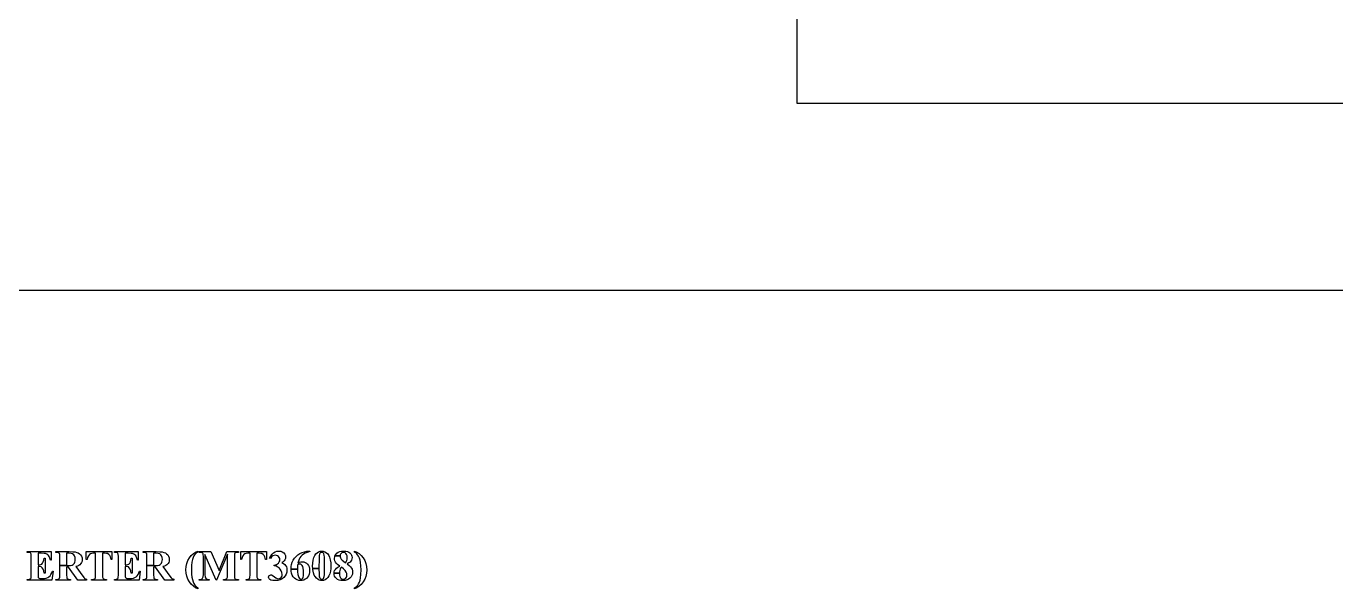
# Model space of a CAD drawing. Header units: inches. Extents: x 0.4 to 11.3, y -7.9 to -0.4.
# Drawn here: x 3.298 to 6.275, y -4.153 to -2.875 of the extents above; entities that cross this region are included whole.
import ezdxf

# ---------------------------------------------------------------- set-up
doc = ezdxf.new("R2010")
doc.units = ezdxf.units.IN
doc.header["$MEASUREMENT"] = 0
doc.layers.add('LIGHTBLUE', color=172, linetype='CONTINUOUS')
doc.layers.add('LIGHTGREEN', color=92, linetype='CONTINUOUS')

msp = doc.modelspace()

# ---------------------------------------------------------------- linework, layer by layer
at = {"layer": 'LIGHTBLUE', "linetype": 'CONTINUOUS'}
for p, q in [((1.7, -3.475), (9.85, -3.475)), ((3.3008, -4.0705), (3.3008, -4.0688)), ((3.3008, -4.0688), (3.355, -4.0688)), ((3.3029, -4.0705), (3.3008, -4.0705)), ((3.3058, -4.0708), (3.3029, -4.0705)), ((3.3079, -4.0718), (3.3058, -4.0708)), ((3.309, -4.073), (3.3079, -4.0718)), ((3.3096, -4.0745), (3.309, -4.073)), ((3.3099, -4.08), (3.3096, -4.0745)), ((3.3255, -4.0727), (3.3255, -4.0989)), ((3.3322, -4.0727), (3.3255, -4.0727)), ((3.3389, -4.0729), (3.3322, -4.0727)), ((3.3422, -4.0735), (3.3389, -4.0729)), ((3.3451, -4.0747), (3.3422, -4.0735)), ((3.3475, -4.0762), (3.3451, -4.0747)), ((3.3493, -4.078), (3.3475, -4.0762)), ((3.355, -4.0688), (3.355, -4.088)), ((3.3659, -4.0705), (3.3659, -4.0688)), ((3.3659, -4.0688), (3.396, -4.0688)), ((3.37, -4.0707), (3.3659, -4.0705)), ((3.372, -4.0713), (3.37, -4.0707)), ((3.3734, -4.0723), (3.372, -4.0713)), ((3.3743, -4.0734), (3.3734, -4.0723)), ((3.3747, -4.0753), (3.3743, -4.0734)), ((3.3749, -4.08), (3.3747, -4.0753)), ((3.3952, -4.0724), (3.3901, -4.0724)), ((3.3901, -4.0724), (3.3901, -4.1006)), ((3.4002, -4.0728), (3.3952, -4.0724)), ((3.396, -4.0688), (3.404, -4.0691)), ((3.4038, -4.0741), (3.4002, -4.0728)), ((3.4064, -4.0759), (3.4038, -4.0741)), ((3.404, -4.0691), (3.4095, -4.0696)), ((3.4082, -4.0785), (3.4064, -4.0759)), ((3.4095, -4.0696), (3.4133, -4.0705)), ((3.4133, -4.0705), (3.4167, -4.0719)), ((3.4167, -4.0719), (3.4196, -4.0738)), ((3.4196, -4.0738), (3.4221, -4.0765)), ((3.4221, -4.0765), (3.4241, -4.0795)), ((3.4349, -4.0866), (3.4349, -4.0688)), ((3.4349, -4.0688), (3.4932, -4.0688)), ((3.442, -4.0755), (3.4397, -4.0783)), ((3.4442, -4.074), (3.442, -4.0755)), ((3.4472, -4.073), (3.4442, -4.074)), ((3.4515, -4.0727), (3.4472, -4.073)), ((3.4562, -4.0727), (3.4515, -4.0727)), ((3.4562, -4.1224), (3.4562, -4.0727)), ((3.4766, -4.0727), (3.4718, -4.0727)), ((3.4718, -4.0727), (3.4718, -4.1224)), ((3.4808, -4.0729), (3.4766, -4.0727)), ((3.4829, -4.0735), (3.4808, -4.0729)), ((3.4859, -4.0754), (3.4829, -4.0735)), ((3.4881, -4.0778), (3.4859, -4.0754)), ((3.4932, -4.0688), (3.4932, -4.0866)), ((3.4987, -4.0705), (3.4987, -4.0688)), ((3.4987, -4.0688), (3.5529, -4.0688)), ((3.5008, -4.0705), (3.4987, -4.0705)), ((3.5037, -4.0708), (3.5008, -4.0705)), ((3.5058, -4.0718), (3.5037, -4.0708)), ((3.5069, -4.073), (3.5058, -4.0718)), ((3.5076, -4.0745), (3.5069, -4.073)), ((3.5078, -4.08), (3.5076, -4.0745)), ((3.5234, -4.0727), (3.5234, -4.0989)), ((3.5301, -4.0727), (3.5234, -4.0727)), ((3.5369, -4.0729), (3.5301, -4.0727)), ((3.5401, -4.0735), (3.5369, -4.0729)), ((3.543, -4.0747), (3.5401, -4.0735)), ((3.5454, -4.0762), (3.543, -4.0747)), ((3.5472, -4.078), (3.5454, -4.0762)), ((3.5529, -4.0688), (3.5529, -4.088)), ((3.5638, -4.0705), (3.5638, -4.0688)), ((3.5638, -4.0688), (3.594, -4.0688)), ((3.5679, -4.0707), (3.5638, -4.0705)), ((3.5699, -4.0713), (3.5679, -4.0707)), ((3.5713, -4.0723), (3.5699, -4.0713)), ((3.5722, -4.0734), (3.5713, -4.0723)), ((3.5726, -4.0753), (3.5722, -4.0734)), ((3.5728, -4.08), (3.5726, -4.0753)), ((3.5931, -4.0724), (3.588, -4.0724)), ((3.588, -4.0724), (3.588, -4.1006)), ((3.5982, -4.0728), (3.5931, -4.0724)), ((3.594, -4.0688), (3.6019, -4.0691)), ((3.6018, -4.0741), (3.5982, -4.0728)), ((3.6043, -4.0759), (3.6018, -4.0741)), ((3.6019, -4.0691), (3.6074, -4.0696)), ((3.6061, -4.0785), (3.6043, -4.0759)), ((3.6074, -4.0696), (3.6112, -4.0705)), ((3.6112, -4.0705), (3.6146, -4.0719)), ((3.6146, -4.0719), (3.6175, -4.0738)), ((3.6175, -4.0738), (3.6201, -4.0765)), ((3.6201, -4.0765), (3.622, -4.0795)), ((3.6691, -4.0831), (3.6735, -4.0775)), ((3.6735, -4.0775), (3.6782, -4.0731)), ((3.6782, -4.0731), (3.6832, -4.0698)), ((3.6814, -4.0757), (3.6794, -4.0787)), ((3.6842, -4.0728), (3.6814, -4.0757)), ((3.6832, -4.0698), (3.6887, -4.0675)), ((3.6887, -4.0694), (3.6842, -4.0728)), ((3.6887, -4.0675), (3.6887, -4.0694)), ((3.6918, -4.0705), (3.6918, -4.0688)), ((3.6918, -4.0688), (3.7183, -4.0688)), ((3.6939, -4.0705), (3.6918, -4.0705)), ((3.6964, -4.0707), (3.6939, -4.0705)), ((3.6982, -4.0714), (3.6964, -4.0707)), ((3.6996, -4.0725), (3.6982, -4.0714)), ((3.7004, -4.0737), (3.6996, -4.0725)), ((3.7007, -4.0754), (3.7004, -4.0737)), ((3.7009, -4.08), (3.7007, -4.0754)), ((3.7298, -4.1337), (3.7045, -4.0751)), ((3.7045, -4.0751), (3.7045, -4.1208)), ((3.7183, -4.0688), (3.7365, -4.1115)), ((3.7558, -4.0744), (3.7309, -4.1337)), ((3.7365, -4.1115), (3.7541, -4.0688)), ((3.7541, -4.0688), (3.7805, -4.0688)), ((3.7558, -4.1224), (3.7558, -4.0744)), ((3.7715, -4.0755), (3.7714, -4.08)), ((3.7719, -4.0738), (3.7715, -4.0755)), ((3.7728, -4.0724), (3.7719, -4.0738)), ((3.7738, -4.0715), (3.7728, -4.0724)), ((3.7757, -4.0708), (3.7738, -4.0715)), ((3.7784, -4.0705), (3.7757, -4.0708)), ((3.7805, -4.0705), (3.7784, -4.0705)), ((3.7805, -4.0688), (3.7805, -4.0705)), ((3.7858, -4.0866), (3.7858, -4.0688)), ((3.7858, -4.0688), (3.8441, -4.0688)), ((3.7929, -4.0755), (3.7906, -4.0783)), ((3.7951, -4.074), (3.7929, -4.0755)), ((3.7981, -4.073), (3.7951, -4.074)), ((3.8024, -4.0727), (3.7981, -4.073)), ((3.8071, -4.0727), (3.8024, -4.0727)), ((3.8071, -4.1224), (3.8071, -4.0727)), ((3.8275, -4.0727), (3.8226, -4.0727)), ((3.8226, -4.0727), (3.8226, -4.1224)), ((3.8317, -4.0729), (3.8275, -4.0727)), ((3.8338, -4.0735), (3.8317, -4.0729)), ((3.8368, -4.0754), (3.8338, -4.0735)), ((3.839, -4.0778), (3.8368, -4.0754)), ((3.8441, -4.0688), (3.8441, -4.0866)), ((3.8542, -4.0785), (3.8572, -4.0745)), ((3.8572, -4.0745), (3.8604, -4.0715)), ((3.8616, -4.0775), (3.8587, -4.0787)), ((3.8604, -4.0715), (3.8641, -4.0692)), ((3.8647, -4.077), (3.8616, -4.0775)), ((3.8641, -4.0692), (3.8681, -4.0679)), ((3.8675, -4.0774), (3.8647, -4.077)), ((3.8698, -4.0783), (3.8675, -4.0774)), ((3.8681, -4.0679), (3.8724, -4.0675)), ((3.8724, -4.0675), (3.8767, -4.0679)), ((3.8767, -4.0679), (3.8804, -4.0693)), ((3.8804, -4.0693), (3.8835, -4.0715)), ((3.8835, -4.0715), (3.886, -4.0745)), ((3.886, -4.0745), (3.8874, -4.0776)), ((3.9117, -4.0797), (3.9157, -4.0762)), ((3.9157, -4.0762), (3.9203, -4.0731)), ((3.9203, -4.0731), (3.9252, -4.0707)), ((3.9254, -4.0769), (3.9226, -4.0797)), ((3.9252, -4.0707), (3.9305, -4.069)), ((3.9287, -4.0744), (3.9254, -4.0769)), ((3.9323, -4.0724), (3.9287, -4.0744)), ((3.9305, -4.069), (3.9363, -4.0679)), ((3.9369, -4.0705), (3.9323, -4.0724)), ((3.9363, -4.0679), (3.9426, -4.0675)), ((3.9426, -4.0688), (3.9369, -4.0705)), ((3.9426, -4.0675), (3.9426, -4.0688)), ((3.954, -4.0779), (3.9565, -4.0742)), ((3.9565, -4.0742), (3.9594, -4.0713)), ((3.9594, -4.0713), (3.9629, -4.0691)), ((3.9629, -4.0691), (3.9664, -4.0679)), ((3.9648, -4.075), (3.9642, -4.0778)), ((3.9656, -4.0731), (3.9648, -4.075)), ((3.9666, -4.0719), (3.9656, -4.0731)), ((3.9664, -4.0679), (3.97, -4.0675)), ((3.9679, -4.071), (3.9666, -4.0719)), ((3.9698, -4.0707), (3.9679, -4.071)), ((3.9722, -4.0712), (3.9698, -4.0707)), ((3.97, -4.0675), (3.9736, -4.0679)), ((3.9737, -4.0723), (3.9722, -4.0712)), ((3.9736, -4.0679), (3.9771, -4.0691)), ((3.9746, -4.074), (3.9737, -4.0723)), ((3.9754, -4.0768), (3.9746, -4.074)), ((3.976, -4.0813), (3.9754, -4.0768)), ((3.9771, -4.0691), (3.9805, -4.0713)), ((3.9805, -4.0713), (3.9835, -4.0741)), ((3.9835, -4.0741), (3.9858, -4.0775)), ((3.9858, -4.0775), (3.9877, -4.0816)), ((4.0004, -4.0778), (4.0021, -4.0751)), ((4.0021, -4.0751), (4.0046, -4.0724)), ((4.0046, -4.0724), (4.0074, -4.0703)), ((4.0074, -4.0703), (4.0109, -4.0688)), ((4.0109, -4.0688), (4.0149, -4.0678)), ((4.0121, -4.0765), (4.0118, -4.0787)), ((4.0128, -4.0747), (4.0121, -4.0765)), ((4.0141, -4.073), (4.0128, -4.0747)), ((4.0157, -4.0718), (4.0141, -4.073)), ((4.0149, -4.0678), (4.0197, -4.0675)), ((4.0175, -4.071), (4.0157, -4.0718)), ((4.0195, -4.0707), (4.0175, -4.071)), ((4.0217, -4.071), (4.0195, -4.0707)), ((4.0197, -4.0675), (4.0244, -4.0678)), ((4.0236, -4.0719), (4.0217, -4.071)), ((4.0251, -4.0732), (4.0236, -4.0719)), ((4.0244, -4.0678), (4.0282, -4.0687)), ((4.0265, -4.0756), (4.0251, -4.0732)), ((4.0274, -4.0786), (4.0265, -4.0756)), ((4.0282, -4.0687), (4.0314, -4.07)), ((4.0314, -4.07), (4.034, -4.0718)), ((4.034, -4.0718), (4.0362, -4.0742)), ((4.0362, -4.0742), (4.0377, -4.0767)), ((4.0377, -4.0767), (4.0387, -4.0794)), ((4.0447, -4.0699), (4.0447, -4.0675)), ((4.0447, -4.0675), (4.0501, -4.0698)), ((4.0487, -4.0727), (4.0447, -4.0699)), ((4.0516, -4.0758), (4.0487, -4.0727)), ((4.0501, -4.0698), (4.0551, -4.0732)), ((4.0537, -4.0792), (4.0516, -4.0758)), ((4.0551, -4.0732), (4.0598, -4.0776)), ((3.3099, -4.1224), (3.3099, -4.08)), ((3.3255, -4.0989), (3.3268, -4.0989)), ((3.3298, -4.1028), (3.3255, -4.1025)), ((3.3255, -4.1025), (3.3255, -4.1208)), ((3.3268, -4.0989), (3.3307, -4.0984)), ((3.3325, -4.1037), (3.3298, -4.1028)), ((3.3307, -4.0984), (3.3336, -4.0971)), ((3.3347, -4.1054), (3.3325, -4.1037)), ((3.3336, -4.0971), (3.3357, -4.095)), ((3.3368, -4.1086), (3.3347, -4.1054)), ((3.3357, -4.095), (3.3372, -4.0923)), ((3.3372, -4.0923), (3.3384, -4.0886)), ((3.3384, -4.0886), (3.3392, -4.0836)), ((3.3392, -4.0836), (3.3411, -4.0836)), ((3.3411, -4.0836), (3.3411, -4.1178)), ((3.3507, -4.0801), (3.3493, -4.078)), ((3.352, -4.0834), (3.3507, -4.0801)), ((3.3532, -4.088), (3.352, -4.0834)), ((3.355, -4.088), (3.3532, -4.088)), ((3.3749, -4.1006), (3.3749, -4.08)), ((3.3749, -4.1224), (3.3749, -4.1006)), ((3.3749, -4.1006), (3.3901, -4.1006)), ((3.3901, -4.1006), (3.3749, -4.1006)), ((3.3901, -4.1006), (3.3928, -4.1006)), ((3.3944, -4.1041), (3.3901, -4.1041)), ((3.3901, -4.1041), (3.3901, -4.1224)), ((3.3928, -4.1006), (3.3991, -4.1002)), ((3.4153, -4.1337), (3.3944, -4.1041)), ((3.3991, -4.1002), (3.4028, -4.0994)), ((3.4028, -4.0994), (3.4048, -4.0983)), ((3.4048, -4.0983), (3.4065, -4.0969)), ((3.4065, -4.0969), (3.408, -4.095)), ((3.408, -4.095), (3.409, -4.0928)), ((3.4094, -4.082), (3.4082, -4.0785)), ((3.409, -4.0928), (3.4096, -4.0901)), ((3.4099, -4.0868), (3.4094, -4.082)), ((3.4096, -4.0901), (3.4099, -4.0868)), ((3.4151, -4.1018), (3.4112, -4.103)), ((3.4112, -4.103), (3.4268, -4.125)), ((3.4181, -4.1003), (3.4151, -4.1018)), ((3.4204, -4.0986), (3.4181, -4.1003)), ((3.4227, -4.0961), (3.4204, -4.0986)), ((3.4243, -4.0933), (3.4227, -4.0961)), ((3.4241, -4.0795), (3.4252, -4.0829)), ((3.4253, -4.0902), (3.4243, -4.0933)), ((3.4252, -4.0829), (3.4256, -4.0867)), ((3.4256, -4.0867), (3.4253, -4.0902)), ((3.4367, -4.0866), (3.4349, -4.0866)), ((3.4379, -4.082), (3.4367, -4.0866)), ((3.4397, -4.0783), (3.4379, -4.082)), ((3.4897, -4.081), (3.4881, -4.0778)), ((3.4915, -4.0866), (3.4897, -4.081)), ((3.4932, -4.0866), (3.4915, -4.0866)), ((3.5078, -4.1224), (3.5078, -4.08)), ((3.5234, -4.0989), (3.5247, -4.0989)), ((3.5277, -4.1028), (3.5234, -4.1025)), ((3.5234, -4.1025), (3.5234, -4.1208)), ((3.5247, -4.0989), (3.5286, -4.0984)), ((3.5305, -4.1037), (3.5277, -4.1028)), ((3.5286, -4.0984), (3.5315, -4.0971)), ((3.5326, -4.1054), (3.5305, -4.1037)), ((3.5315, -4.0971), (3.5336, -4.095)), ((3.5347, -4.1086), (3.5326, -4.1054)), ((3.5336, -4.095), (3.5351, -4.0923)), ((3.5351, -4.0923), (3.5363, -4.0886)), ((3.5363, -4.0886), (3.5372, -4.0836)), ((3.5372, -4.0836), (3.539, -4.0836)), ((3.539, -4.0836), (3.539, -4.1178)), ((3.5486, -4.0801), (3.5472, -4.078)), ((3.5499, -4.0834), (3.5486, -4.0801)), ((3.5511, -4.088), (3.5499, -4.0834)), ((3.5529, -4.088), (3.5511, -4.088)), ((3.5728, -4.1006), (3.5728, -4.08)), ((3.5728, -4.1224), (3.5728, -4.1006)), ((3.5728, -4.1006), (3.588, -4.1006)), ((3.588, -4.1006), (3.5728, -4.1006)), ((3.588, -4.1006), (3.5908, -4.1006)), ((3.5923, -4.1041), (3.588, -4.1041)), ((3.588, -4.1041), (3.588, -4.1224)), ((3.5908, -4.1006), (3.597, -4.1002)), ((3.6132, -4.1337), (3.5923, -4.1041)), ((3.597, -4.1002), (3.6007, -4.0994)), ((3.6007, -4.0994), (3.6027, -4.0983)), ((3.6027, -4.0983), (3.6044, -4.0969)), ((3.6044, -4.0969), (3.6059, -4.095)), ((3.6059, -4.095), (3.6069, -4.0928)), ((3.6073, -4.082), (3.6061, -4.0785)), ((3.6069, -4.0928), (3.6075, -4.0901)), ((3.6078, -4.0868), (3.6073, -4.082)), ((3.6075, -4.0901), (3.6078, -4.0868)), ((3.613, -4.1018), (3.6091, -4.103)), ((3.6091, -4.103), (3.6247, -4.125)), ((3.616, -4.1003), (3.613, -4.1018)), ((3.6183, -4.0986), (3.616, -4.1003)), ((3.6206, -4.0961), (3.6183, -4.0986)), ((3.6222, -4.0933), (3.6206, -4.0961)), ((3.622, -4.0795), (3.6231, -4.0829)), ((3.6232, -4.0902), (3.6222, -4.0933)), ((3.6231, -4.0829), (3.6235, -4.0867)), ((3.6235, -4.0867), (3.6232, -4.0902)), ((3.6611, -4.1101), (3.6616, -4.1026)), ((3.6616, -4.1026), (3.6632, -4.0956)), ((3.6632, -4.0956), (3.6656, -4.0891)), ((3.6656, -4.0891), (3.6691, -4.0831)), ((3.6743, -4.1001), (3.674, -4.1103)), ((3.6751, -4.0925), (3.6743, -4.1001)), ((3.6763, -4.0868), (3.6751, -4.0925)), ((3.6777, -4.0824), (3.6763, -4.0868)), ((3.6794, -4.0787), (3.6777, -4.0824)), ((3.7009, -4.1208), (3.7009, -4.08)), ((3.7714, -4.08), (3.7714, -4.1224)), ((3.7876, -4.0866), (3.7858, -4.0866)), ((3.7888, -4.082), (3.7876, -4.0866)), ((3.7906, -4.0783), (3.7888, -4.082)), ((3.8406, -4.081), (3.839, -4.0778)), ((3.8424, -4.0866), (3.8406, -4.081)), ((3.8441, -4.0866), (3.8424, -4.0866)), ((3.8516, -4.0836), (3.8542, -4.0785)), ((3.8533, -4.0842), (3.8516, -4.0836)), ((3.856, -4.0809), (3.8533, -4.0842)), ((3.8587, -4.0787), (3.856, -4.0809)), ((3.8621, -4.0995), (3.8671, -4.0978)), ((3.8621, -4.1008), (3.8621, -4.0995)), ((3.8665, -4.1022), (3.8621, -4.1008)), ((3.8701, -4.1039), (3.8665, -4.1022)), ((3.8671, -4.0978), (3.8696, -4.0965)), ((3.8696, -4.0965), (3.8716, -4.0949)), ((3.8719, -4.0799), (3.8698, -4.0783)), ((3.8731, -4.106), (3.8701, -4.1039)), ((3.8716, -4.0949), (3.8733, -4.0924)), ((3.8735, -4.0819), (3.8719, -4.0799)), ((3.8755, -4.1084), (3.8731, -4.106)), ((3.8733, -4.0924), (3.8744, -4.0895)), ((3.8745, -4.0842), (3.8735, -4.0819)), ((3.8744, -4.0895), (3.8748, -4.0867)), ((3.8748, -4.0867), (3.8745, -4.0842)), ((3.8822, -4.0919), (3.8794, -4.0938)), ((3.8794, -4.0938), (3.883, -4.0958)), ((3.8843, -4.09), (3.8822, -4.0919)), ((3.883, -4.0958), (3.8858, -4.098)), ((3.8858, -4.0879), (3.8843, -4.09)), ((3.8874, -4.0845), (3.8858, -4.0879)), ((3.8858, -4.098), (3.888, -4.1005)), ((3.8874, -4.0776), (3.8879, -4.0811)), ((3.8879, -4.0811), (3.8874, -4.0845)), ((3.888, -4.1005), (3.8896, -4.1033)), ((3.8896, -4.1033), (3.8906, -4.1065)), ((3.8906, -4.1065), (3.8909, -4.1105)), ((3.9002, -4.1084), (3.9005, -4.103)), ((3.9005, -4.103), (3.9015, -4.0979)), ((3.9015, -4.0979), (3.9031, -4.0929)), ((3.9031, -4.0929), (3.9054, -4.0881)), ((3.9054, -4.0881), (3.9083, -4.0837)), ((3.9083, -4.0837), (3.9117, -4.0797)), ((3.9151, -4.0988), (3.9147, -4.1084)), ((3.918, -4.0976), (3.9151, -4.0988)), ((3.917, -4.0902), (3.9157, -4.0949)), ((3.9157, -4.0949), (3.9177, -4.0937)), ((3.9186, -4.0862), (3.917, -4.0902)), ((3.9177, -4.0937), (3.9192, -4.0931)), ((3.92, -4.0973), (3.918, -4.0976)), ((3.9204, -4.0828), (3.9186, -4.0862)), ((3.9192, -4.0931), (3.9223, -4.0923)), ((3.9222, -4.0976), (3.92, -4.0973)), ((3.9226, -4.0797), (3.9204, -4.0828)), ((3.924, -4.0987), (3.9222, -4.0976)), ((3.9223, -4.0923), (3.9254, -4.0921)), ((3.9256, -4.1005), (3.924, -4.0987)), ((3.9254, -4.0921), (3.929, -4.0924)), ((3.9268, -4.103), (3.9256, -4.1005)), ((3.9278, -4.1066), (3.9268, -4.103)), ((3.9285, -4.1117), (3.9278, -4.1066)), ((3.929, -4.0924), (3.9321, -4.0934)), ((3.9321, -4.0934), (3.935, -4.095)), ((3.935, -4.095), (3.9376, -4.0974)), ((3.9376, -4.0974), (3.9396, -4.1001)), ((3.9396, -4.1001), (3.9411, -4.1034)), ((3.9411, -4.1034), (3.9421, -4.1072)), ((3.9421, -4.1072), (3.9424, -4.1118)), ((3.9491, -4.1019), (3.9494, -4.0949)), ((3.9494, -4.1073), (3.9491, -4.1019)), ((3.9494, -4.0949), (3.9504, -4.0885)), ((3.9504, -4.0885), (3.952, -4.0825)), ((3.952, -4.0825), (3.954, -4.0779)), ((3.9638, -4.0845), (3.9636, -4.1073)), ((3.9642, -4.0778), (3.9638, -4.0845)), ((3.9762, -4.1011), (3.976, -4.0813)), ((3.976, -4.1217), (3.9762, -4.1011)), ((3.9877, -4.0816), (3.9895, -4.0876)), ((3.9895, -4.0876), (3.9905, -4.0941)), ((3.9905, -4.0941), (3.9909, -4.1011)), ((3.9909, -4.1011), (3.9906, -4.1075)), ((3.999, -4.0839), (3.9994, -4.0808)), ((3.9993, -4.0871), (3.999, -4.0839)), ((4, -4.09), (3.9993, -4.0871)), ((3.9994, -4.0808), (4.0001, -4.0787)), ((4.0012, -4.0925), (4, -4.09)), ((4.0001, -4.0787), (4.0004, -4.0778)), ((4.0001, -4.0787), (4.0118, -4.0787)), ((4.0118, -4.0787), (4.0001, -4.0787)), ((4.001, -4.1092), (4.0032, -4.1068)), ((4.0029, -4.0948), (4.0012, -4.0925)), ((4.006, -4.0979), (4.0029, -4.0948)), ((4.0032, -4.1068), (4.0065, -4.1044)), ((4.0111, -4.102), (4.006, -4.0979)), ((4.0065, -4.1044), (4.0111, -4.102)), ((4.0126, -4.1066), (4.0117, -4.1085)), ((4.0118, -4.0787), (4.0121, -4.0809)), ((4.0121, -4.0809), (4.0129, -4.0833)), ((4.0134, -4.1055), (4.0126, -4.1066)), ((4.0129, -4.0833), (4.0143, -4.0858)), ((4.0147, -4.1042), (4.0134, -4.1055)), ((4.0143, -4.0858), (4.0162, -4.0881)), ((4.0197, -4.108), (4.0147, -4.1042)), ((4.0162, -4.0881), (4.0194, -4.0909)), ((4.0194, -4.0909), (4.0242, -4.0944)), ((4.0242, -4.0944), (4.0258, -4.0919)), ((4.0258, -4.0919), (4.0269, -4.0891)), ((4.0269, -4.0891), (4.0275, -4.0861)), ((4.0277, -4.0827), (4.0274, -4.0786)), ((4.0275, -4.0861), (4.0277, -4.0827)), ((4.0315, -4.0947), (4.0279, -4.0968)), ((4.0279, -4.0968), (4.0323, -4.1003)), ((4.0343, -4.0926), (4.0315, -4.0947)), ((4.0323, -4.1003), (4.0354, -4.1034)), ((4.0363, -4.0904), (4.0343, -4.0926)), ((4.0354, -4.1034), (4.0374, -4.1061)), ((4.0378, -4.088), (4.0363, -4.0904)), ((4.0374, -4.1061), (4.0388, -4.1091)), ((4.0387, -4.0853), (4.0378, -4.088)), ((4.0387, -4.0794), (4.039, -4.0823)), ((4.039, -4.0823), (4.0387, -4.0853)), ((4.0556, -4.0834), (4.0537, -4.0792)), ((4.0573, -4.0885), (4.0556, -4.0834)), ((4.0583, -4.0938), (4.0573, -4.0885)), ((4.0591, -4.101), (4.0583, -4.0938)), ((4.0593, -4.1105), (4.0591, -4.101)), ((4.0598, -4.0776), (4.0642, -4.0833)), ((4.0642, -4.0833), (4.0677, -4.0894)), ((4.0677, -4.0894), (4.0702, -4.0959)), ((4.0702, -4.0959), (4.0717, -4.103)), ((4.0717, -4.103), (4.0722, -4.1107)), ((3.3008, -4.1337), (3.3008, -4.132)), ((3.3008, -4.132), (3.3029, -4.132)), ((3.3568, -4.1337), (3.3008, -4.1337)), ((3.3029, -4.132), (3.3056, -4.1317)), ((3.3056, -4.1317), (3.3074, -4.131)), ((3.3074, -4.131), (3.3085, -4.1301)), ((3.3085, -4.1301), (3.3094, -4.1286)), ((3.3094, -4.1286), (3.3097, -4.127)), ((3.3097, -4.127), (3.3099, -4.1224)), ((3.3255, -4.1208), (3.3256, -4.1257)), ((3.3256, -4.1257), (3.3259, -4.1274)), ((3.3259, -4.1274), (3.3266, -4.1284)), ((3.3266, -4.1284), (3.3276, -4.1293)), ((3.3276, -4.1293), (3.3291, -4.1299)), ((3.3291, -4.1299), (3.3316, -4.1301)), ((3.3316, -4.1301), (3.3355, -4.1301)), ((3.3355, -4.1301), (3.3401, -4.1298)), ((3.3383, -4.1125), (3.3368, -4.1086)), ((3.3392, -4.1178), (3.3383, -4.1125)), ((3.3411, -4.1178), (3.3392, -4.1178)), ((3.3401, -4.1298), (3.344, -4.129)), ((3.344, -4.129), (3.3473, -4.1277)), ((3.3473, -4.1277), (3.3501, -4.1259)), ((3.3501, -4.1259), (3.3525, -4.1236)), ((3.3525, -4.1236), (3.3546, -4.1208)), ((3.3546, -4.1208), (3.3565, -4.1173)), ((3.3565, -4.1173), (3.3579, -4.113)), ((3.3597, -4.113), (3.3568, -4.1337)), ((3.3579, -4.113), (3.3597, -4.113)), ((3.3659, -4.132), (3.37, -4.1318)), ((3.3659, -4.1337), (3.3659, -4.132)), ((3.3991, -4.1337), (3.3659, -4.1337)), ((3.37, -4.1318), (3.372, -4.1312)), ((3.372, -4.1312), (3.3734, -4.1302)), ((3.3734, -4.1302), (3.3743, -4.129)), ((3.3743, -4.129), (3.3747, -4.1272)), ((3.3747, -4.1272), (3.3749, -4.1224)), ((3.3901, -4.1224), (3.3903, -4.1272)), ((3.3903, -4.1272), (3.3908, -4.129)), ((3.3908, -4.129), (3.3916, -4.1302)), ((3.3916, -4.1302), (3.393, -4.1312)), ((3.393, -4.1312), (3.395, -4.1318)), ((3.395, -4.1318), (3.3991, -4.132)), ((3.3991, -4.132), (3.3991, -4.1337)), ((3.4357, -4.1337), (3.4153, -4.1337)), ((3.4268, -4.125), (3.4297, -4.1286)), ((3.4297, -4.1286), (3.4311, -4.13)), ((3.4311, -4.13), (3.4332, -4.131)), ((3.4332, -4.131), (3.4357, -4.1315)), ((3.4357, -4.1315), (3.4357, -4.1337)), ((3.447, -4.1337), (3.447, -4.132)), ((3.447, -4.132), (3.4492, -4.132)), ((3.481, -4.1337), (3.447, -4.1337)), ((3.4492, -4.132), (3.4518, -4.1317)), ((3.4518, -4.1317), (3.4537, -4.131)), ((3.4537, -4.131), (3.4548, -4.1301)), ((3.4548, -4.1301), (3.4557, -4.1286)), ((3.4557, -4.1286), (3.456, -4.127)), ((3.456, -4.127), (3.4562, -4.1224)), ((3.4718, -4.1224), (3.4719, -4.1271)), ((3.4719, -4.1271), (3.4723, -4.1288)), ((3.4723, -4.1288), (3.4731, -4.13)), ((3.4731, -4.13), (3.4745, -4.1311)), ((3.4745, -4.1311), (3.4762, -4.1318)), ((3.4762, -4.1318), (3.4788, -4.132)), ((3.4788, -4.132), (3.481, -4.132)), ((3.481, -4.132), (3.481, -4.1337)), ((3.4987, -4.1337), (3.4987, -4.132)), ((3.4987, -4.132), (3.5008, -4.132)), ((3.5547, -4.1337), (3.4987, -4.1337)), ((3.5008, -4.132), (3.5035, -4.1317)), ((3.5035, -4.1317), (3.5054, -4.131)), ((3.5054, -4.131), (3.5064, -4.1301)), ((3.5064, -4.1301), (3.5073, -4.1286)), ((3.5073, -4.1286), (3.5076, -4.127)), ((3.5076, -4.127), (3.5078, -4.1224)), ((3.5234, -4.1208), (3.5235, -4.1257)), ((3.5235, -4.1257), (3.5238, -4.1274)), ((3.5238, -4.1274), (3.5245, -4.1284)), ((3.5245, -4.1284), (3.5255, -4.1293)), ((3.5255, -4.1293), (3.527, -4.1299)), ((3.527, -4.1299), (3.5296, -4.1301)), ((3.5296, -4.1301), (3.5334, -4.1301)), ((3.5334, -4.1301), (3.538, -4.1298)), ((3.5362, -4.1125), (3.5347, -4.1086)), ((3.5372, -4.1178), (3.5362, -4.1125)), ((3.539, -4.1178), (3.5372, -4.1178)), ((3.538, -4.1298), (3.5419, -4.129)), ((3.5419, -4.129), (3.5452, -4.1277)), ((3.5452, -4.1277), (3.548, -4.1259)), ((3.548, -4.1259), (3.5504, -4.1236)), ((3.5504, -4.1236), (3.5526, -4.1208)), ((3.5526, -4.1208), (3.5544, -4.1173)), ((3.5544, -4.1173), (3.5559, -4.113)), ((3.5576, -4.113), (3.5547, -4.1337)), ((3.5559, -4.113), (3.5576, -4.113)), ((3.5638, -4.132), (3.568, -4.1318)), ((3.5638, -4.1337), (3.5638, -4.132)), ((3.597, -4.1337), (3.5638, -4.1337)), ((3.568, -4.1318), (3.5699, -4.1312)), ((3.5699, -4.1312), (3.5713, -4.1302)), ((3.5713, -4.1302), (3.5722, -4.129)), ((3.5722, -4.129), (3.5726, -4.1272)), ((3.5726, -4.1272), (3.5728, -4.1224)), ((3.588, -4.1224), (3.5882, -4.1272)), ((3.5882, -4.1272), (3.5887, -4.129)), ((3.5887, -4.129), (3.5895, -4.1302)), ((3.5895, -4.1302), (3.5909, -4.1312)), ((3.5909, -4.1312), (3.5929, -4.1318)), ((3.5929, -4.1318), (3.597, -4.132)), ((3.597, -4.132), (3.597, -4.1337)), ((3.6336, -4.1337), (3.6132, -4.1337)), ((3.6247, -4.125), (3.6276, -4.1286)), ((3.6276, -4.1286), (3.6291, -4.13)), ((3.6291, -4.13), (3.6312, -4.131)), ((3.6312, -4.131), (3.6336, -4.1315)), ((3.6336, -4.1315), (3.6336, -4.1337)), ((3.6616, -4.1178), (3.6611, -4.1101)), ((3.6632, -4.1249), (3.6616, -4.1178)), ((3.6657, -4.1314), (3.6632, -4.1249)), ((3.6691, -4.1376), (3.6657, -4.1314)), ((3.674, -4.1103), (3.6743, -4.1198)), ((3.6743, -4.1198), (3.675, -4.127)), ((3.675, -4.127), (3.6761, -4.1323)), ((3.6761, -4.1323), (3.6777, -4.1374)), ((3.6918, -4.1337), (3.6918, -4.132)), ((3.6918, -4.132), (3.6925, -4.132)), ((3.714, -4.1337), (3.6918, -4.1337)), ((3.6925, -4.132), (3.6946, -4.1319)), ((3.6946, -4.1319), (3.6965, -4.1313)), ((3.6965, -4.1313), (3.6982, -4.1304)), ((3.6982, -4.1304), (3.6993, -4.1293)), ((3.6993, -4.1293), (3.7001, -4.1279)), ((3.7001, -4.1279), (3.7008, -4.1258)), ((3.7008, -4.1258), (3.7009, -4.1208)), ((3.7045, -4.1208), (3.7048, -4.1266)), ((3.7048, -4.1266), (3.7057, -4.1288)), ((3.7057, -4.1288), (3.7075, -4.1305)), ((3.7075, -4.1305), (3.7099, -4.1316)), ((3.7099, -4.1316), (3.714, -4.132)), ((3.714, -4.132), (3.714, -4.1337)), ((3.7309, -4.1337), (3.7298, -4.1337)), ((3.7466, -4.1337), (3.7466, -4.132)), ((3.7466, -4.132), (3.7487, -4.132)), ((3.7805, -4.1337), (3.7466, -4.1337)), ((3.7487, -4.132), (3.7514, -4.1317)), ((3.7514, -4.1317), (3.7533, -4.131)), ((3.7533, -4.131), (3.7544, -4.1301)), ((3.7544, -4.1301), (3.7552, -4.1286)), ((3.7552, -4.1286), (3.7556, -4.127)), ((3.7556, -4.127), (3.7558, -4.1224)), ((3.7714, -4.1224), (3.7715, -4.1271)), ((3.7715, -4.1271), (3.7719, -4.1288)), ((3.7719, -4.1288), (3.7726, -4.13)), ((3.7726, -4.13), (3.774, -4.1311)), ((3.774, -4.1311), (3.7758, -4.1318)), ((3.7758, -4.1318), (3.7784, -4.132)), ((3.7784, -4.132), (3.7805, -4.132)), ((3.7805, -4.132), (3.7805, -4.1337)), ((3.7979, -4.1337), (3.7979, -4.132)), ((3.7979, -4.132), (3.8001, -4.132)), ((3.8319, -4.1337), (3.7979, -4.1337)), ((3.8001, -4.132), (3.8027, -4.1317)), ((3.8027, -4.1317), (3.8046, -4.131)), ((3.8046, -4.131), (3.8057, -4.1301)), ((3.8057, -4.1301), (3.8066, -4.1286)), ((3.8066, -4.1286), (3.8069, -4.127)), ((3.8069, -4.127), (3.8071, -4.1224)), ((3.8226, -4.1224), (3.8228, -4.1271)), ((3.8228, -4.1271), (3.8232, -4.1288)), ((3.8232, -4.1288), (3.824, -4.13)), ((3.824, -4.13), (3.8254, -4.1311)), ((3.8254, -4.1311), (3.8271, -4.1318)), ((3.8271, -4.1318), (3.8297, -4.132)), ((3.8297, -4.132), (3.8319, -4.132)), ((3.8319, -4.132), (3.8319, -4.1337)), ((3.8492, -4.127), (3.8496, -4.1249)), ((3.8495, -4.1289), (3.8492, -4.127)), ((3.8504, -4.1305), (3.8495, -4.1289)), ((3.8496, -4.1249), (3.8508, -4.1232)), ((3.8519, -4.132), (3.8504, -4.1305)), ((3.8508, -4.1232), (3.8525, -4.122)), ((3.8546, -4.1334), (3.8519, -4.132)), ((3.8525, -4.122), (3.8544, -4.1216)), ((3.8544, -4.1216), (3.8559, -4.1218)), ((3.8585, -4.1344), (3.8546, -4.1334)), ((3.8559, -4.1218), (3.8574, -4.1223)), ((3.8574, -4.1223), (3.8628, -4.1265)), ((3.8639, -4.1348), (3.8585, -4.1344)), ((3.8628, -4.1265), (3.866, -4.1288)), ((3.87, -4.1343), (3.8639, -4.1348)), ((3.866, -4.1288), (3.8689, -4.13)), ((3.8689, -4.13), (3.8715, -4.1304)), ((3.8752, -4.1329), (3.87, -4.1343)), ((3.8715, -4.1304), (3.8738, -4.1301)), ((3.8738, -4.1301), (3.8758, -4.1292)), ((3.8797, -4.1307), (3.8752, -4.1329)), ((3.8781, -4.1123), (3.8755, -4.1084)), ((3.8758, -4.1292), (3.8776, -4.1276)), ((3.8776, -4.1276), (3.879, -4.1256)), ((3.8796, -4.1163), (3.8781, -4.1123)), ((3.879, -4.1256), (3.8798, -4.1233)), ((3.8801, -4.1205), (3.8796, -4.1163)), ((3.8836, -4.1277), (3.8797, -4.1307)), ((3.8798, -4.1233), (3.8801, -4.1205)), ((3.8868, -4.1239), (3.8836, -4.1277)), ((3.8891, -4.1198), (3.8868, -4.1239)), ((3.8905, -4.1154), (3.8891, -4.1198)), ((3.8909, -4.1105), (3.8905, -4.1154)), ((3.9005, -4.1132), (3.9002, -4.1084)), ((3.9002, -4.1084), (3.9147, -4.1084)), ((3.9147, -4.1084), (3.9002, -4.1084)), ((3.9002, -4.1084), (3.9002, -4.1084)), ((3.9015, -4.1177), (3.9005, -4.1132)), ((3.903, -4.122), (3.9015, -4.1177)), ((3.9052, -4.1259), (3.903, -4.122)), ((3.9079, -4.1291), (3.9052, -4.1259)), ((3.911, -4.1315), (3.9079, -4.1291)), ((3.9145, -4.1333), (3.911, -4.1315)), ((3.9181, -4.1344), (3.9145, -4.1333)), ((3.9147, -4.1084), (3.915, -4.1149)), ((3.915, -4.1149), (3.916, -4.1211)), ((3.916, -4.1211), (3.917, -4.1252)), ((3.917, -4.1252), (3.9182, -4.1279)), ((3.922, -4.1348), (3.9181, -4.1344)), ((3.9182, -4.1279), (3.9194, -4.1297)), ((3.9194, -4.1297), (3.9212, -4.131)), ((3.9212, -4.131), (3.9232, -4.1315)), ((3.9256, -4.1344), (3.922, -4.1348)), ((3.9232, -4.1315), (3.9245, -4.1312)), ((3.9245, -4.1312), (3.9258, -4.1304)), ((3.929, -4.1335), (3.9256, -4.1344)), ((3.9258, -4.1304), (3.9271, -4.1289)), ((3.9271, -4.1289), (3.9279, -4.1271)), ((3.9279, -4.1271), (3.9285, -4.1239)), ((3.9288, -4.1186), (3.9285, -4.1117)), ((3.9285, -4.1239), (3.9288, -4.1186)), ((3.9323, -4.1318), (3.929, -4.1335)), ((3.9353, -4.1296), (3.9323, -4.1318)), ((3.9378, -4.1269), (3.9353, -4.1296)), ((3.9398, -4.1236), (3.9378, -4.1269)), ((3.9412, -4.1199), (3.9398, -4.1236)), ((3.9421, -4.116), (3.9412, -4.1199)), ((3.9424, -4.1118), (3.9421, -4.116)), ((3.9496, -4.1095), (3.9494, -4.1073)), ((3.9494, -4.1073), (3.9636, -4.1073)), ((3.9636, -4.1073), (3.9494, -4.1073)), ((3.9511, -4.1169), (3.9496, -4.1095)), ((3.9529, -4.122), (3.9511, -4.1169)), ((3.9548, -4.1256), (3.9529, -4.122)), ((3.958, -4.1295), (3.9548, -4.1256)), ((3.9615, -4.1324), (3.958, -4.1295)), ((3.9641, -4.1337), (3.9615, -4.1324)), ((3.9636, -4.1073), (3.9639, -4.12)), ((3.9639, -4.12), (3.9645, -4.1258)), ((3.9669, -4.1345), (3.9641, -4.1337)), ((3.9645, -4.1258), (3.9655, -4.1288)), ((3.9655, -4.1288), (3.9666, -4.1303)), ((3.9666, -4.1303), (3.9681, -4.1312)), ((3.97, -4.1348), (3.9669, -4.1345)), ((3.9681, -4.1312), (3.9701, -4.1315)), ((3.9739, -4.1343), (3.97, -4.1348)), ((3.9701, -4.1315), (3.9723, -4.1311)), ((3.9723, -4.1311), (3.9737, -4.1299)), ((3.9737, -4.1299), (3.9748, -4.128)), ((3.9776, -4.1328), (3.9739, -4.1343)), ((3.9748, -4.128), (3.9756, -4.1254)), ((3.9756, -4.1254), (3.976, -4.1217)), ((3.9809, -4.1306), (3.9776, -4.1328)), ((3.9838, -4.1276), (3.9809, -4.1306)), ((3.9862, -4.124), (3.9838, -4.1276)), ((3.9882, -4.1192), (3.9862, -4.124)), ((3.9897, -4.1135), (3.9882, -4.1192)), ((3.9906, -4.1075), (3.9897, -4.1135)), ((3.9979, -4.1184), (3.998, -4.1182)), ((3.9983, -4.1217), (3.9979, -4.1184)), ((3.998, -4.1182), (3.9983, -4.115)), ((3.998, -4.1182), (4.0101, -4.1182)), ((4.0101, -4.1182), (3.998, -4.1182)), ((3.9983, -4.115), (3.9993, -4.1119)), ((3.9992, -4.1247), (3.9983, -4.1217)), ((4.0009, -4.1274), (3.9992, -4.1247)), ((3.9993, -4.1119), (4.001, -4.1092)), ((4.0032, -4.13), (4.0009, -4.1274)), ((4.0059, -4.132), (4.0032, -4.13)), ((4.0093, -4.1335), (4.0059, -4.132)), ((4.0133, -4.1344), (4.0093, -4.1335)), ((4.0103, -4.1148), (4.0101, -4.1182)), ((4.0101, -4.1182), (4.0104, -4.1225)), ((4.0109, -4.1115), (4.0103, -4.1148)), ((4.0104, -4.1225), (4.0112, -4.1257)), ((4.0117, -4.1085), (4.0109, -4.1115)), ((4.0112, -4.1257), (4.0127, -4.1284)), ((4.0127, -4.1284), (4.0145, -4.1301)), ((4.0181, -4.1348), (4.0133, -4.1344)), ((4.0145, -4.1301), (4.0167, -4.1311)), ((4.0167, -4.1311), (4.0189, -4.1315)), ((4.0231, -4.1344), (4.0181, -4.1348)), ((4.0189, -4.1315), (4.0211, -4.1312)), ((4.0232, -4.1117), (4.0197, -4.108)), ((4.0211, -4.1312), (4.023, -4.1303)), ((4.023, -4.1303), (4.0248, -4.1289)), ((4.0274, -4.1333), (4.0231, -4.1344)), ((4.0255, -4.1152), (4.0232, -4.1117)), ((4.0248, -4.1289), (4.0261, -4.1271)), ((4.0267, -4.1186), (4.0255, -4.1152)), ((4.0261, -4.1271), (4.0269, -4.1248)), ((4.0272, -4.1219), (4.0267, -4.1186)), ((4.0269, -4.1248), (4.0272, -4.1219)), ((4.031, -4.1316), (4.0274, -4.1333)), ((4.0341, -4.1293), (4.031, -4.1316)), ((4.0367, -4.1264), (4.0341, -4.1293)), ((4.0386, -4.1233), (4.0367, -4.1264)), ((4.0396, -4.1198), (4.0386, -4.1233)), ((4.0388, -4.1091), (4.0397, -4.1124)), ((4.04, -4.1161), (4.0396, -4.1198)), ((4.0397, -4.1124), (4.04, -4.1161)), ((4.0556, -4.1384), (4.057, -4.134)), ((4.057, -4.134), (4.0582, -4.1283)), ((4.0582, -4.1283), (4.059, -4.1206)), ((4.059, -4.1206), (4.0593, -4.1105)), ((4.0677, -4.1316), (4.0642, -4.1377)), ((4.0702, -4.1252), (4.0677, -4.1316)), ((4.0717, -4.1182), (4.0702, -4.1252)), ((4.0722, -4.1107), (4.0717, -4.1182)), ((3.6735, -4.1432), (3.6691, -4.1376)), ((3.6782, -4.1476), (3.6735, -4.1432)), ((3.6777, -4.1374), (3.6796, -4.1416)), ((3.6833, -4.151), (3.6782, -4.1476)), ((3.6796, -4.1416), (3.6817, -4.145)), ((3.6817, -4.145), (3.6846, -4.1481)), ((3.6887, -4.1534), (3.6833, -4.151)), ((3.6846, -4.1481), (3.6887, -4.1509)), ((3.6887, -4.1509), (3.6887, -4.1534)), ((4.0447, -4.1514), (4.0492, -4.148)), ((4.0501, -4.151), (4.0447, -4.1534)), ((4.0447, -4.1534), (4.0447, -4.1514)), ((4.0492, -4.148), (4.052, -4.145)), ((4.0551, -4.1477), (4.0501, -4.151)), ((4.052, -4.145), (4.0539, -4.142)), ((4.0539, -4.142), (4.0556, -4.1384)), ((4.0598, -4.1433), (4.0551, -4.1477)), ((4.0642, -4.1377), (4.0598, -4.1433))]:
    msp.add_line(p, q, dxfattribs=at)
at = {"layer": 'LIGHTGREEN', "linetype": 'CONTINUOUS'}
for p, q in [((5.05, -1.6), (5.05, -3.05)), ((5.05, -3.05), (9.25, -3.05))]:
    msp.add_line(p, q, dxfattribs=at)

doc.saveas('drawing.dxf')
